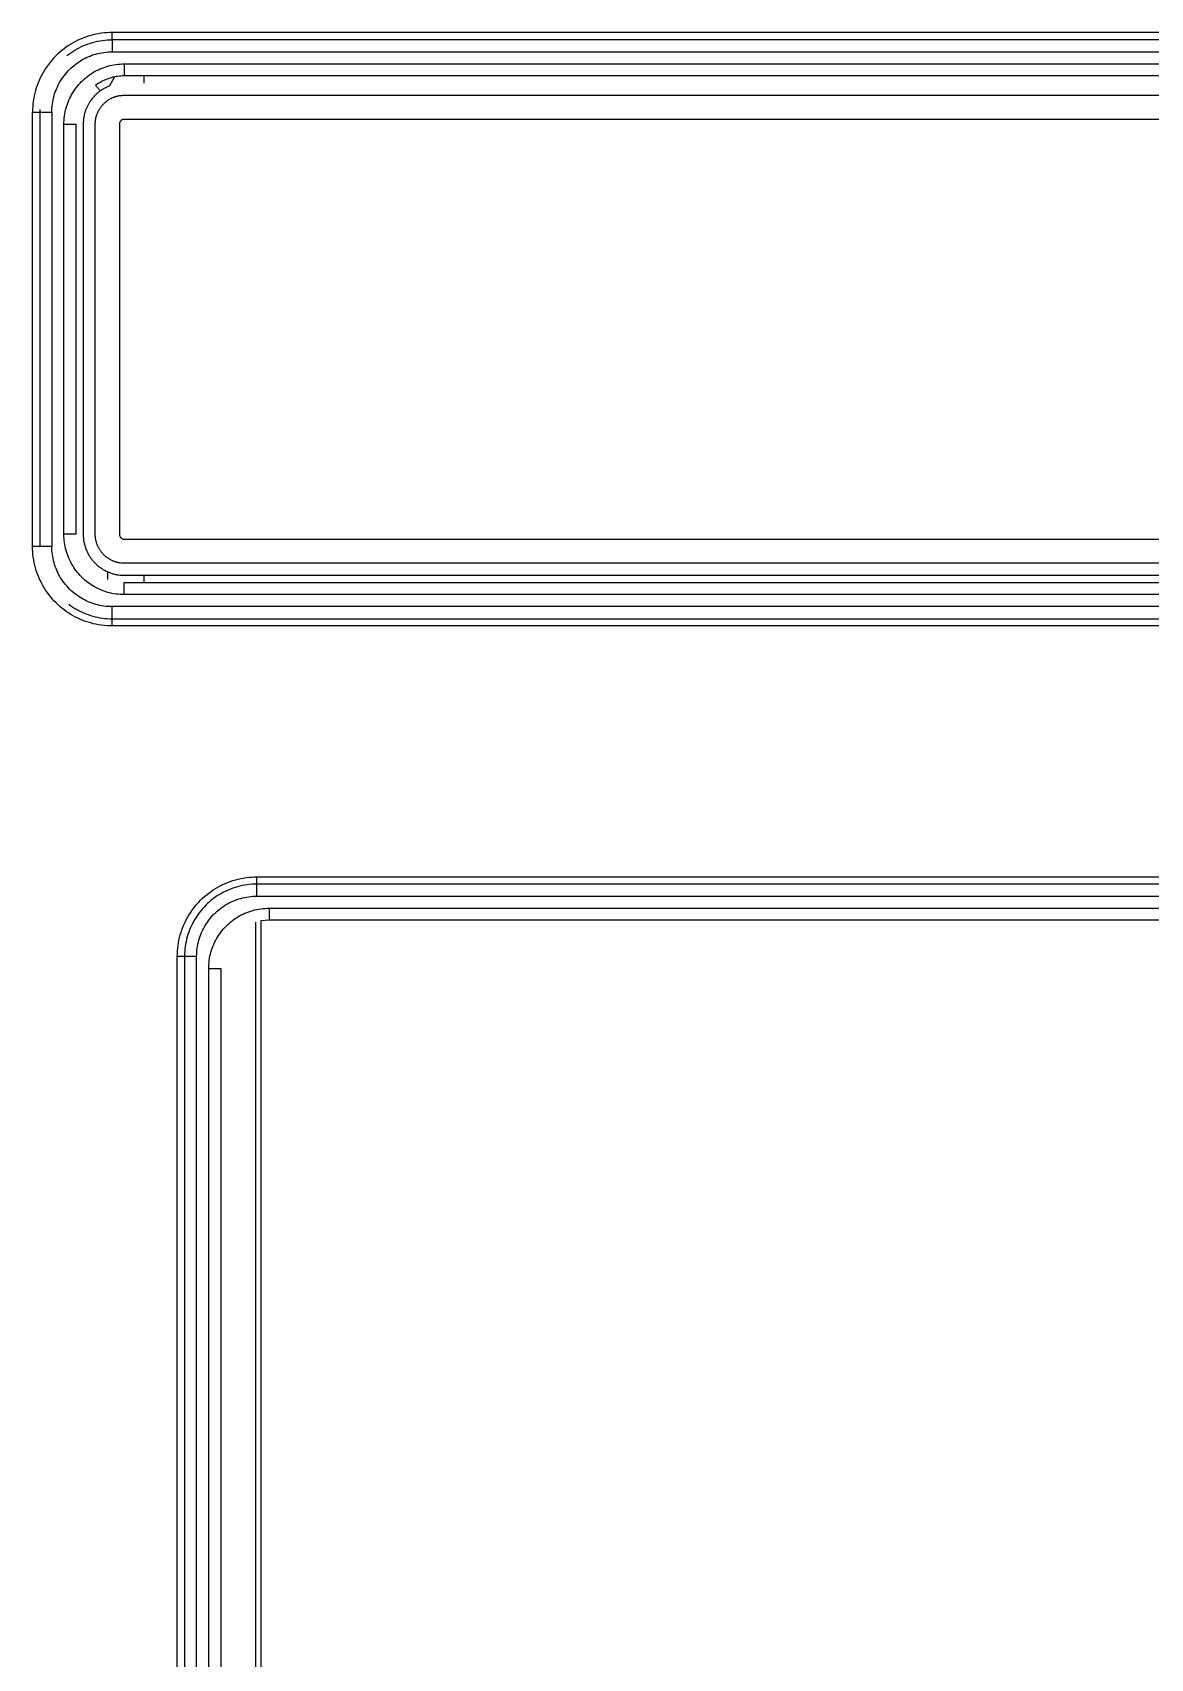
# Model space of a CAD drawing. Header units: millimetres. Extents: x 3033 to 5773, y 123 to 1487.
# Drawn here: x 3425.5 to 3471.9, y 623.9 to 691.3 of the extents above; entities that cross this region are included whole.
import ezdxf

# ---------------------------------------------------------------- set-up
doc = ezdxf.new("R2010")
doc.units = ezdxf.units.MM
doc.header["$MEASUREMENT"] = 0
doc.layers.add('LAYER 10', color=2, linetype='Continuous')

msp = doc.modelspace()

# ---------------------------------------------------------------- linework, layer by layer
at = {"layer": 'LAYER 10'}
for p, q in [((3427.224, 690.891), (3427.127, 690.834)), ((3427.323, 690.944), (3427.224, 690.891)), ((3427.424, 690.994), (3427.323, 690.944)), ((3427.527, 691.041), (3427.424, 690.994)), ((3427.631, 691.084), (3427.527, 691.041)), ((3427.736, 691.124), (3427.631, 691.084)), ((3427.843, 691.16), (3427.736, 691.124)), ((3427.951, 691.192), (3427.843, 691.16)), ((3427.849, 690.845), (3427.945, 690.877)), ((3427.945, 690.877), (3428.042, 690.906)), ((3428.06, 691.22), (3427.951, 691.192)), ((3428.042, 690.906), (3428.14, 690.931)), ((3428.17, 691.245), (3428.06, 691.22)), ((3428.14, 690.931), (3428.238, 690.953)), ((3428.281, 691.266), (3428.17, 691.245)), ((3428.238, 690.953), (3428.338, 690.972)), ((3428.392, 691.283), (3428.281, 691.266)), ((3428.338, 690.972), (3428.438, 690.987)), ((3428.504, 691.297), (3428.392, 691.283)), ((3428.438, 690.987), (3428.538, 690.999)), ((3428.616, 691.306), (3428.504, 691.297)), ((3428.538, 690.999), (3428.639, 691.007)), ((3428.729, 691.312), (3428.616, 691.306)), ((3428.639, 691.007), (3428.74, 691.012)), ((3428.841, 691.314), (3428.729, 691.312)), ((3428.74, 691.012), (3428.841, 691.014)), ((3562.841, 691.314), (3428.841, 691.314)), ((3428.841, 691.014), (3428.841, 691.314)), ((3562.841, 691.014), (3428.841, 691.014)), ((3428.841, 691.014), (3428.841, 690.514)), ((3426.43, 690.267), (3426.354, 690.183)), ((3426.508, 690.348), (3426.43, 690.267)), ((3426.589, 690.426), (3426.508, 690.348)), ((3426.672, 690.501), (3426.589, 690.426)), ((3426.759, 690.574), (3426.672, 690.501)), ((3426.847, 690.644), (3426.759, 690.574)), ((3426.938, 690.71), (3426.847, 690.644)), ((3427.031, 690.774), (3426.938, 690.71)), ((3426.968, 690.357), (3427.048, 690.419)), ((3427.127, 690.834), (3427.031, 690.774)), ((3427.048, 690.419), (3427.13, 690.478)), ((3427.13, 690.478), (3427.214, 690.534)), ((3427.214, 690.534), (3427.3, 690.588)), ((3427.3, 690.588), (3427.388, 690.638)), ((3427.388, 690.638), (3427.477, 690.686)), ((3427.477, 690.686), (3427.568, 690.73)), ((3427.542, 690.15), (3427.616, 690.193)), ((3427.568, 690.73), (3427.66, 690.772)), ((3427.616, 690.193), (3427.691, 690.234)), ((3427.66, 690.772), (3427.754, 690.81)), ((3427.691, 690.234), (3427.768, 690.272)), ((3427.754, 690.81), (3427.849, 690.845)), ((3427.768, 690.272), (3427.845, 690.307)), ((3427.845, 690.307), (3427.924, 690.34)), ((3427.924, 690.34), (3428.004, 690.37)), ((3428.004, 690.37), (3428.085, 690.397)), ((3428.085, 690.397), (3428.167, 690.421)), ((3428.167, 690.421), (3428.249, 690.443)), ((3428.249, 690.443), (3428.333, 690.462)), ((3428.333, 690.462), (3428.416, 690.478)), ((3428.416, 690.478), (3428.501, 690.491)), ((3428.501, 690.491), (3428.586, 690.501)), ((3428.586, 690.501), (3428.671, 690.508)), ((3428.671, 690.508), (3428.756, 690.513)), ((3428.756, 690.513), (3428.841, 690.514)), ((3428.841, 690.514), (3562.841, 690.514)), ((3425.911, 689.532), (3425.861, 689.431)), ((3425.965, 689.632), (3425.911, 689.532)), ((3426.022, 689.729), (3425.965, 689.632)), ((3426.082, 689.824), (3426.022, 689.729)), ((3426.145, 689.917), (3426.082, 689.824)), ((3426.212, 690.008), (3426.145, 689.917)), ((3426.281, 690.097), (3426.212, 690.008)), ((3426.354, 690.183), (3426.281, 690.097)), ((3426.799, 689.456), (3426.849, 689.525)), ((3426.849, 689.525), (3426.902, 689.592)), ((3426.902, 689.592), (3426.957, 689.657)), ((3426.957, 689.657), (3427.014, 689.721)), ((3427.014, 689.721), (3427.073, 689.782)), ((3427.073, 689.782), (3427.135, 689.841)), ((3427.135, 689.841), (3427.198, 689.898)), ((3427.198, 689.898), (3427.264, 689.953)), ((3427.264, 689.953), (3427.331, 690.006)), ((3427.331, 690.006), (3427.4, 690.057)), ((3427.4, 690.057), (3427.47, 690.105)), ((3427.47, 690.105), (3427.542, 690.15)), ((3427.831, 689.506), (3427.9, 689.557)), ((3427.9, 689.557), (3427.97, 689.605)), ((3427.97, 689.605), (3428.042, 689.65)), ((3428.042, 689.65), (3428.116, 689.693)), ((3428.116, 689.693), (3428.191, 689.734)), ((3428.191, 689.734), (3428.268, 689.772)), ((3428.268, 689.772), (3428.345, 689.807)), ((3428.345, 689.807), (3428.424, 689.84)), ((3428.424, 689.84), (3428.504, 689.87)), ((3428.504, 689.87), (3428.585, 689.897)), ((3428.585, 689.897), (3428.667, 689.921)), ((3428.667, 689.921), (3428.749, 689.943)), ((3428.749, 689.943), (3428.833, 689.962)), ((3428.833, 689.962), (3428.916, 689.978)), ((3428.916, 689.978), (3429.001, 689.991)), ((3429.001, 689.991), (3429.086, 690.001)), ((3429.086, 690.001), (3429.171, 690.008)), ((3429.171, 690.008), (3429.256, 690.013)), ((3429.256, 690.013), (3429.341, 690.014)), ((3429.341, 689.514), (3429.274, 689.513)), ((3429.341, 690.014), (3429.341, 689.514)), ((3429.341, 690.014), (3562.341, 690.014)), ((3562.341, 689.514), (3429.341, 689.514)), ((3430.147, 689.514), (3430.147, 689.215)), ((3425.664, 688.904), (3425.635, 688.795)), ((3425.696, 689.012), (3425.664, 688.904)), ((3425.732, 689.119), (3425.696, 689.012)), ((3425.771, 689.225), (3425.732, 689.119)), ((3425.814, 689.329), (3425.771, 689.225)), ((3425.861, 689.431), (3425.814, 689.329)), ((3426.458, 688.77), (3426.486, 688.851)), ((3426.486, 688.851), (3426.516, 688.931)), ((3426.516, 688.931), (3426.548, 689.01)), ((3426.548, 689.01), (3426.584, 689.088)), ((3426.584, 689.088), (3426.622, 689.164)), ((3426.622, 689.164), (3426.662, 689.239)), ((3426.662, 689.239), (3426.705, 689.313)), ((3426.705, 689.313), (3426.751, 689.385)), ((3426.751, 689.385), (3426.799, 689.456)), ((3427.205, 688.813), (3427.251, 688.885)), ((3427.251, 688.885), (3427.299, 688.956)), ((3427.299, 688.956), (3427.349, 689.025)), ((3427.349, 689.025), (3427.402, 689.092)), ((3427.402, 689.092), (3427.457, 689.157)), ((3427.457, 689.157), (3427.514, 689.221)), ((3427.514, 689.221), (3427.573, 689.282)), ((3427.573, 689.282), (3427.635, 689.341)), ((3427.635, 689.341), (3427.698, 689.398)), ((3427.698, 689.398), (3427.764, 689.453)), ((3427.764, 689.453), (3427.831, 689.506)), ((3428.2, 689.156), (3428.145, 689.117)), ((3428.145, 689.117), (3428.36, 688.902)), ((3428.256, 689.194), (3428.2, 689.156)), ((3428.279, 688.841), (3428.254, 688.821)), ((3428.313, 689.23), (3428.256, 689.194)), ((3428.304, 688.861), (3428.279, 688.841)), ((3428.328, 688.88), (3428.304, 688.861)), ((3428.372, 689.263), (3428.313, 689.23)), ((3428.353, 688.898), (3428.328, 688.88)), ((3428.379, 688.916), (3428.353, 688.898)), ((3428.431, 689.295), (3428.372, 689.263)), ((3428.405, 688.933), (3428.379, 688.916)), ((3428.431, 688.95), (3428.405, 688.933)), ((3428.492, 689.325), (3428.431, 689.295)), ((3428.457, 688.966), (3428.431, 688.95)), ((3428.484, 688.982), (3428.457, 688.966)), ((3428.511, 688.997), (3428.484, 688.982)), ((3428.553, 689.352), (3428.492, 689.325)), ((3428.538, 689.012), (3428.511, 688.997)), ((3428.565, 689.027), (3428.538, 689.012)), ((3428.616, 689.378), (3428.553, 689.352)), ((3428.593, 689.041), (3428.565, 689.027)), ((3428.621, 689.054), (3428.593, 689.041)), ((3428.679, 689.401), (3428.616, 689.378)), ((3428.649, 689.067), (3428.621, 689.054)), ((3428.678, 689.079), (3428.649, 689.067)), ((3428.706, 689.091), (3428.678, 689.079)), ((3428.743, 689.423), (3428.679, 689.401)), ((3428.735, 689.102), (3428.706, 689.091)), ((3428.936, 689.473), (3428.735, 689.102)), ((3428.808, 689.442), (3428.743, 689.423)), ((3428.873, 689.459), (3428.808, 689.442)), ((3428.939, 689.473), (3428.873, 689.459)), ((3429.005, 689.486), (3428.939, 689.473)), ((3429.072, 689.496), (3429.005, 689.486)), ((3429.139, 689.504), (3429.072, 689.496)), ((3429.206, 689.51), (3429.139, 689.504)), ((3429.274, 689.513), (3429.206, 689.51)), ((3425.549, 688.239), (3425.543, 688.127)), ((3425.559, 688.352), (3425.549, 688.239)), ((3425.572, 688.463), (3425.559, 688.352)), ((3425.589, 688.575), (3425.572, 688.463)), ((3425.61, 688.686), (3425.589, 688.575)), ((3425.635, 688.795), (3425.61, 688.686)), ((3426.343, 688.099), (3426.347, 688.185)), ((3426.347, 688.185), (3426.354, 688.27)), ((3426.354, 688.27), (3426.365, 688.355)), ((3426.365, 688.355), (3426.378, 688.439)), ((3426.378, 688.439), (3426.394, 688.523)), ((3426.394, 688.523), (3426.412, 688.606)), ((3426.412, 688.606), (3426.434, 688.689)), ((3426.434, 688.689), (3426.458, 688.77)), ((3426.912, 688.106), (3426.934, 688.189)), ((3426.934, 688.189), (3426.958, 688.27)), ((3426.958, 688.27), (3426.986, 688.351)), ((3426.986, 688.351), (3427.016, 688.431)), ((3427.016, 688.431), (3427.048, 688.51)), ((3427.048, 688.51), (3427.084, 688.588)), ((3427.084, 688.588), (3427.122, 688.664)), ((3427.122, 688.664), (3427.162, 688.739)), ((3427.162, 688.739), (3427.205, 688.813)), ((3427.776, 688.177), (3427.765, 688.15)), ((3427.788, 688.204), (3427.776, 688.177)), ((3427.8, 688.232), (3427.788, 688.204)), ((3427.813, 688.258), (3427.8, 688.232)), ((3427.826, 688.285), (3427.813, 688.258)), ((3427.84, 688.311), (3427.826, 688.285)), ((3427.854, 688.338), (3427.84, 688.311)), ((3427.869, 688.364), (3427.854, 688.338)), ((3427.885, 688.391), (3427.869, 688.364)), ((3427.901, 688.417), (3427.885, 688.391)), ((3427.917, 688.442), (3427.901, 688.417)), ((3427.934, 688.467), (3427.917, 688.442)), ((3427.951, 688.492), (3427.934, 688.467)), ((3427.969, 688.517), (3427.951, 688.492)), ((3428.003, 688.562), (3427.969, 688.517)), ((3428.039, 688.607), (3428.003, 688.562)), ((3428.076, 688.65), (3428.039, 688.607)), ((3428.115, 688.691), (3428.076, 688.65)), ((3428.137, 688.714), (3428.115, 688.691)), ((3428.16, 688.736), (3428.137, 688.714)), ((3428.183, 688.758), (3428.16, 688.736)), ((3428.206, 688.78), (3428.183, 688.758)), ((3428.23, 688.801), (3428.206, 688.78)), ((3428.254, 688.821), (3428.23, 688.801)), ((3428.328, 688.158), (3428.342, 688.179)), ((3428.342, 688.179), (3428.357, 688.201)), ((3428.357, 688.201), (3428.372, 688.222)), ((3428.372, 688.222), (3428.387, 688.242)), ((3428.387, 688.242), (3428.403, 688.263)), ((3428.403, 688.263), (3428.42, 688.283)), ((3428.42, 688.283), (3428.436, 688.302)), ((3428.436, 688.302), (3428.453, 688.321)), ((3428.453, 688.321), (3428.471, 688.34)), ((3428.471, 688.34), (3428.489, 688.359)), ((3428.489, 688.359), (3428.507, 688.377)), ((3428.507, 688.377), (3428.526, 688.395)), ((3428.526, 688.395), (3428.545, 688.412)), ((3428.545, 688.412), (3428.565, 688.429)), ((3428.565, 688.429), (3428.584, 688.445)), ((3428.584, 688.445), (3428.605, 688.461)), ((3428.605, 688.461), (3428.625, 688.477)), ((3428.625, 688.477), (3428.646, 688.492)), ((3428.646, 688.492), (3428.667, 688.507)), ((3428.667, 688.507), (3428.689, 688.521)), ((3428.689, 688.521), (3428.71, 688.535)), ((3428.71, 688.535), (3428.732, 688.548)), ((3428.732, 688.548), (3428.755, 688.561)), ((3428.755, 688.561), (3428.777, 688.573)), ((3428.777, 688.573), (3428.801, 688.586)), ((3428.801, 688.586), (3428.824, 688.597)), ((3428.824, 688.597), (3428.848, 688.608)), ((3428.848, 688.608), (3428.872, 688.619)), ((3428.872, 688.619), (3428.897, 688.629)), ((3428.897, 688.629), (3428.921, 688.638)), ((3428.921, 688.638), (3428.946, 688.647)), ((3428.946, 688.647), (3428.971, 688.656)), ((3428.971, 688.656), (3428.996, 688.664)), ((3428.996, 688.664), (3429.021, 688.671)), ((3429.021, 688.671), (3429.047, 688.678)), ((3429.047, 688.678), (3429.072, 688.684)), ((3429.072, 688.684), (3429.098, 688.689)), ((3429.098, 688.689), (3429.124, 688.694)), ((3429.124, 688.694), (3429.15, 688.699)), ((3429.15, 688.699), (3429.176, 688.703)), ((3429.176, 688.703), (3429.213, 688.707)), ((3429.213, 688.707), (3429.25, 688.71)), ((3429.25, 688.71), (3429.287, 688.713)), ((3429.287, 688.713), (3429.324, 688.714)), ((3429.324, 688.714), (3562.341, 688.714)), ((3425.543, 688.127), (3425.541, 688.014)), ((3425.541, 670.014), (3425.541, 688.014)), ((3425.541, 688.014), (3425.841, 688.014)), ((3425.843, 688.127), (3425.841, 688.014)), ((3425.841, 688.014), (3426.341, 688.014)), ((3425.841, 688.014), (3425.841, 670.014)), ((3426.341, 688.014), (3426.343, 688.099)), ((3426.341, 688.014), (3426.341, 670.014)), ((3426.841, 687.514), (3426.843, 687.599)), ((3426.841, 670.514), (3426.841, 687.514)), ((3426.841, 687.514), (3427.341, 687.514)), ((3426.843, 687.599), (3426.847, 687.685)), ((3426.847, 687.685), (3426.854, 687.77)), ((3426.854, 687.77), (3426.865, 687.855)), ((3426.865, 687.855), (3426.878, 687.939)), ((3426.878, 687.939), (3426.894, 688.023)), ((3426.894, 688.023), (3426.912, 688.106)), ((3427.341, 687.514), (3427.341, 670.514)), ((3427.642, 687.573), (3427.641, 670.744)), ((3427.644, 687.615), (3427.642, 687.573)), ((3427.648, 687.663), (3427.644, 687.615)), ((3427.653, 687.712), (3427.648, 687.663)), ((3427.659, 687.761), (3427.653, 687.712)), ((3427.667, 687.809), (3427.659, 687.761)), ((3427.676, 687.857), (3427.667, 687.809)), ((3427.687, 687.906), (3427.676, 687.857)), ((3427.699, 687.953), (3427.687, 687.906)), ((3427.712, 688.001), (3427.699, 687.953)), ((3427.727, 688.048), (3427.712, 688.001)), ((3427.743, 688.094), (3427.727, 688.048)), ((3427.754, 688.122), (3427.743, 688.094)), ((3427.765, 688.15), (3427.754, 688.122)), ((3428.141, 687.527), (3428.142, 687.548)), ((3428.142, 670.477), (3428.141, 687.527)), ((3428.142, 687.548), (3428.143, 687.58)), ((3428.143, 687.58), (3428.146, 687.619)), ((3428.146, 687.619), (3428.15, 687.657)), ((3428.15, 687.657), (3428.155, 687.698)), ((3428.155, 687.698), (3428.163, 687.739)), ((3428.163, 687.739), (3428.171, 687.78)), ((3428.171, 687.78), (3428.181, 687.821)), ((3428.181, 687.821), (3428.193, 687.861)), ((3428.193, 687.861), (3428.205, 687.901)), ((3428.205, 687.901), (3428.212, 687.921)), ((3428.212, 687.921), (3428.219, 687.94)), ((3428.219, 687.94), (3428.227, 687.96)), ((3428.227, 687.96), (3428.235, 687.979)), ((3428.235, 687.979), (3428.245, 688.002)), ((3428.245, 688.002), (3428.255, 688.025)), ((3428.255, 688.025), (3428.266, 688.048)), ((3428.266, 688.048), (3428.278, 688.07)), ((3428.278, 688.07), (3428.29, 688.093)), ((3428.29, 688.093), (3428.302, 688.114)), ((3428.302, 688.114), (3428.315, 688.136)), ((3428.315, 688.136), (3428.328, 688.158)), ((3429.142, 687.526), (3429.141, 687.523)), ((3429.141, 687.523), (3429.141, 670.51)), ((3429.143, 687.54), (3429.142, 687.536)), ((3429.142, 687.536), (3429.142, 687.533)), ((3429.142, 687.533), (3429.142, 687.53)), ((3429.142, 687.53), (3429.142, 687.526)), ((3429.144, 687.547), (3429.143, 687.543)), ((3429.143, 687.543), (3429.143, 687.54)), ((3429.145, 687.553), (3429.144, 687.55)), ((3429.144, 687.55), (3429.144, 687.547)), ((3429.146, 687.557), (3429.145, 687.553)), ((3429.147, 687.563), (3429.146, 687.56)), ((3429.146, 687.56), (3429.146, 687.557)), ((3429.149, 687.57), (3429.147, 687.563)), ((3429.151, 687.577), (3429.149, 687.57)), ((3429.154, 687.584), (3429.151, 687.577)), ((3429.155, 687.587), (3429.154, 687.584)), ((3429.157, 687.591), (3429.155, 687.587)), ((3429.158, 687.594), (3429.157, 687.591)), ((3429.16, 687.598), (3429.158, 687.594)), ((3429.161, 687.601), (3429.16, 687.598)), ((3429.163, 687.604), (3429.161, 687.601)), ((3429.165, 687.608), (3429.163, 687.604)), ((3429.166, 687.611), (3429.165, 687.608)), ((3429.168, 687.614), (3429.166, 687.611)), ((3429.17, 687.617), (3429.168, 687.614)), ((3429.172, 687.62), (3429.17, 687.617)), ((3429.174, 687.624), (3429.172, 687.62)), ((3429.176, 687.627), (3429.174, 687.624)), ((3429.178, 687.63), (3429.176, 687.627)), ((3429.18, 687.633), (3429.178, 687.63)), ((3429.182, 687.635), (3429.18, 687.633)), ((3429.184, 687.638), (3429.182, 687.635)), ((3429.187, 687.641), (3429.184, 687.638)), ((3429.191, 687.646), (3429.187, 687.641)), ((3429.196, 687.651), (3429.191, 687.646)), ((3429.201, 687.656), (3429.196, 687.651)), ((3429.206, 687.661), (3429.201, 687.656)), ((3429.211, 687.666), (3429.206, 687.661)), ((3429.216, 687.67), (3429.211, 687.666)), ((3429.222, 687.675), (3429.216, 687.67)), ((3429.225, 687.677), (3429.222, 687.675)), ((3429.227, 687.679), (3429.225, 687.677)), ((3429.23, 687.681), (3429.227, 687.679)), ((3429.233, 687.682), (3429.23, 687.681)), ((3429.236, 687.684), (3429.233, 687.682)), ((3429.239, 687.686), (3429.236, 687.684)), ((3429.242, 687.688), (3429.239, 687.686)), ((3429.245, 687.69), (3429.242, 687.688)), ((3429.248, 687.691), (3429.245, 687.69)), ((3429.251, 687.693), (3429.248, 687.691)), ((3429.254, 687.694), (3429.251, 687.693)), ((3429.257, 687.696), (3429.254, 687.694)), ((3429.261, 687.697), (3429.257, 687.696)), ((3429.264, 687.699), (3429.261, 687.697)), ((3429.268, 687.7), (3429.264, 687.699)), ((3429.273, 687.702), (3429.268, 687.7)), ((3429.277, 687.704), (3429.273, 687.702)), ((3429.282, 687.705), (3429.277, 687.704)), ((3429.286, 687.706), (3429.282, 687.705)), ((3429.291, 687.707), (3429.286, 687.706)), ((3429.295, 687.709), (3429.291, 687.707)), ((3429.3, 687.71), (3429.295, 687.709)), ((3429.305, 687.711), (3429.3, 687.71)), ((3429.309, 687.711), (3429.305, 687.711)), ((3429.314, 687.712), (3429.309, 687.711)), ((3429.319, 687.713), (3429.314, 687.712)), ((3429.323, 687.713), (3429.319, 687.713)), ((3429.328, 687.714), (3429.323, 687.713)), ((3429.333, 687.714), (3429.328, 687.714)), ((3429.338, 687.714), (3429.333, 687.714)), ((3429.344, 687.715), (3429.338, 687.714)), ((3562.341, 687.714), (3429.344, 687.715)), ((3427.641, 670.744), (3427.642, 670.485)), ((3425.841, 670.014), (3425.541, 670.014)), ((3425.543, 669.901), (3425.541, 670.014)), ((3426.341, 670.014), (3425.841, 670.014)), ((3426.343, 669.929), (3426.341, 670.014)), ((3426.843, 670.429), (3426.841, 670.514)), ((3427.341, 670.514), (3426.841, 670.514)), ((3426.847, 670.344), (3426.843, 670.429)), ((3426.854, 670.258), (3426.847, 670.344)), ((3426.865, 670.174), (3426.854, 670.258)), ((3426.878, 670.089), (3426.865, 670.174)), ((3426.894, 670.005), (3426.878, 670.089)), ((3426.912, 669.922), (3426.894, 670.005)), ((3427.642, 670.485), (3427.643, 670.448)), ((3427.643, 670.448), (3427.644, 670.41)), ((3427.644, 670.41), (3427.647, 670.373)), ((3427.647, 670.373), (3427.651, 670.336)), ((3427.651, 670.336), (3427.655, 670.299)), ((3427.655, 670.299), (3427.66, 670.262)), ((3427.66, 670.262), (3427.666, 670.225)), ((3427.666, 670.225), (3427.673, 670.188)), ((3427.673, 670.188), (3427.68, 670.152)), ((3427.68, 670.152), (3427.689, 670.116)), ((3427.689, 670.116), (3427.698, 670.079)), ((3427.698, 670.079), (3427.708, 670.043)), ((3427.708, 670.043), (3427.719, 670.008)), ((3427.719, 670.008), (3427.73, 669.972)), ((3427.73, 669.972), (3427.742, 669.937)), ((3428.143, 670.444), (3428.142, 670.477)), ((3428.146, 670.412), (3428.143, 670.444)), ((3428.149, 670.379), (3428.146, 670.412)), ((3428.153, 670.346), (3428.149, 670.379)), ((3428.157, 670.32), (3428.153, 670.346)), ((3428.162, 670.294), (3428.157, 670.32)), ((3428.167, 670.267), (3428.162, 670.294)), ((3428.173, 670.241), (3428.167, 670.267)), ((3428.179, 670.215), (3428.173, 670.241)), ((3428.186, 670.189), (3428.179, 670.215)), ((3428.194, 670.164), (3428.186, 670.189)), ((3428.202, 670.138), (3428.194, 670.164)), ((3428.21, 670.113), (3428.202, 670.138)), ((3428.22, 670.088), (3428.21, 670.113)), ((3428.23, 670.063), (3428.22, 670.088)), ((3428.24, 670.038), (3428.23, 670.063)), ((3428.251, 670.014), (3428.24, 670.038)), ((3428.262, 669.989), (3428.251, 670.014)), ((3428.274, 669.966), (3428.262, 669.989)), ((3429.141, 670.51), (3429.142, 670.504)), ((3429.142, 670.504), (3429.142, 670.497)), ((3429.142, 670.497), (3429.143, 670.49)), ((3429.143, 670.49), (3429.144, 670.483)), ((3429.144, 670.483), (3429.145, 670.476)), ((3429.145, 670.476), (3429.146, 670.469)), ((3429.146, 670.469), (3429.148, 670.463)), ((3429.148, 670.463), (3429.15, 670.456)), ((3429.15, 670.456), (3429.152, 670.45)), ((3429.152, 670.45), (3429.154, 670.443)), ((3429.154, 670.443), (3429.157, 670.437)), ((3429.157, 670.437), (3429.16, 670.43)), ((3429.16, 670.43), (3429.163, 670.424)), ((3429.163, 670.424), (3429.166, 670.418)), ((3429.166, 670.418), (3429.169, 670.412)), ((3429.169, 670.412), (3429.173, 670.406)), ((3429.173, 670.406), (3429.177, 670.4)), ((3429.177, 670.4), (3429.181, 670.395)), ((3429.181, 670.395), (3429.185, 670.389)), ((3429.185, 670.389), (3429.189, 670.384)), ((3429.189, 670.384), (3429.194, 670.379)), ((3429.194, 670.379), (3429.199, 670.374)), ((3429.199, 670.374), (3429.204, 670.369)), ((3429.204, 670.369), (3429.209, 670.364)), ((3429.209, 670.364), (3429.214, 670.36)), ((3429.214, 670.36), (3429.219, 670.355)), ((3429.219, 670.355), (3429.225, 670.351)), ((3429.225, 670.351), (3429.231, 670.347)), ((3429.231, 670.347), (3429.237, 670.344)), ((3429.237, 670.344), (3429.242, 670.34)), ((3429.242, 670.34), (3429.249, 670.337)), ((3429.249, 670.337), (3429.255, 670.334)), ((3429.255, 670.334), (3429.261, 670.331)), ((3429.261, 670.331), (3429.267, 670.328)), ((3429.267, 670.328), (3429.274, 670.326)), ((3429.274, 670.326), (3429.28, 670.324)), ((3429.28, 670.324), (3429.287, 670.322)), ((3429.287, 670.322), (3429.294, 670.32)), ((3429.294, 670.32), (3429.3, 670.318)), ((3429.3, 670.318), (3429.307, 670.317)), ((3429.307, 670.317), (3429.314, 670.316)), ((3429.314, 670.316), (3429.321, 670.315)), ((3429.321, 670.315), (3429.328, 670.315)), ((3429.328, 670.315), (3562.337, 670.314)), ((3425.549, 669.789), (3425.543, 669.901)), ((3425.559, 669.677), (3425.549, 669.789)), ((3425.572, 669.565), (3425.559, 669.677)), ((3425.589, 669.453), (3425.572, 669.565)), ((3425.61, 669.343), (3425.589, 669.453)), ((3425.635, 669.233), (3425.61, 669.343)), ((3426.347, 669.844), (3426.343, 669.929)), ((3426.354, 669.758), (3426.347, 669.844)), ((3426.365, 669.674), (3426.354, 669.758)), ((3426.378, 669.589), (3426.365, 669.674)), ((3426.394, 669.506), (3426.378, 669.589)), ((3426.412, 669.422), (3426.394, 669.506)), ((3426.434, 669.34), (3426.412, 669.422)), ((3426.458, 669.258), (3426.434, 669.34)), ((3426.934, 669.84), (3426.912, 669.922)), ((3426.958, 669.758), (3426.934, 669.84)), ((3426.986, 669.677), (3426.958, 669.758)), ((3427.016, 669.597), (3426.986, 669.677)), ((3427.048, 669.518), (3427.016, 669.597)), ((3427.084, 669.44), (3427.048, 669.518)), ((3427.122, 669.364), (3427.084, 669.44)), ((3427.162, 669.289), (3427.122, 669.364)), ((3427.742, 669.937), (3427.755, 669.902)), ((3427.755, 669.902), (3427.77, 669.866)), ((3427.77, 669.866), (3427.785, 669.831)), ((3427.785, 669.831), (3427.8, 669.796)), ((3427.8, 669.796), (3427.817, 669.762)), ((3427.817, 669.762), (3427.834, 669.727)), ((3427.834, 669.727), (3427.853, 669.694)), ((3427.853, 669.694), (3427.871, 669.66)), ((3427.871, 669.66), (3427.891, 669.627)), ((3427.891, 669.627), (3427.91, 669.597)), ((3427.91, 669.597), (3427.929, 669.568)), ((3427.929, 669.568), (3427.949, 669.538)), ((3427.949, 669.538), (3427.97, 669.51)), ((3427.97, 669.51), (3427.991, 669.481)), ((3427.991, 669.481), (3428.013, 669.453)), ((3428.013, 669.453), (3428.035, 669.426)), ((3428.035, 669.426), (3428.058, 669.399)), ((3428.058, 669.399), (3428.084, 669.37)), ((3428.084, 669.37), (3428.11, 669.342)), ((3428.11, 669.342), (3428.137, 669.314)), ((3428.137, 669.314), (3428.164, 669.287)), ((3428.287, 669.942), (3428.274, 669.966)), ((3428.299, 669.919), (3428.287, 669.942)), ((3428.313, 669.897), (3428.299, 669.919)), ((3428.326, 669.874), (3428.313, 669.897)), ((3428.34, 669.853), (3428.326, 669.874)), ((3428.355, 669.831), (3428.34, 669.853)), ((3428.37, 669.81), (3428.355, 669.831)), ((3428.385, 669.789), (3428.37, 669.81)), ((3428.401, 669.768), (3428.385, 669.789)), ((3428.418, 669.748), (3428.401, 669.768)), ((3428.434, 669.728), (3428.418, 669.748)), ((3428.452, 669.709), (3428.434, 669.728)), ((3428.469, 669.69), (3428.452, 669.709)), ((3428.487, 669.671), (3428.469, 669.69)), ((3428.506, 669.652), (3428.487, 669.671)), ((3428.525, 669.635), (3428.506, 669.652)), ((3428.544, 669.617), (3428.525, 669.635)), ((3428.564, 669.6), (3428.544, 669.617)), ((3428.584, 669.583), (3428.564, 669.6)), ((3428.605, 669.566), (3428.584, 669.583)), ((3428.626, 669.551), (3428.605, 669.566)), ((3428.647, 669.535), (3428.626, 669.551)), ((3428.669, 669.52), (3428.647, 669.535)), ((3428.691, 669.506), (3428.669, 669.52)), ((3428.714, 669.491), (3428.691, 669.506)), ((3428.736, 669.478), (3428.714, 669.491)), ((3428.759, 669.465), (3428.736, 669.478)), ((3428.783, 669.452), (3428.759, 669.465)), ((3428.806, 669.44), (3428.783, 669.452)), ((3428.83, 669.429), (3428.806, 669.44)), ((3428.854, 669.418), (3428.83, 669.429)), ((3428.878, 669.407), (3428.854, 669.418)), ((3428.903, 669.397), (3428.878, 669.407)), ((3428.928, 669.388), (3428.903, 669.397)), ((3428.953, 669.379), (3428.928, 669.388)), ((3428.978, 669.37), (3428.953, 669.379)), ((3429.003, 669.362), (3428.978, 669.37)), ((3429.029, 669.355), (3429.003, 669.362)), ((3429.055, 669.349), (3429.029, 669.355)), ((3429.08, 669.343), (3429.055, 669.349)), ((3429.106, 669.337), (3429.08, 669.343)), ((3429.135, 669.332), (3429.106, 669.337)), ((3429.163, 669.328), (3429.135, 669.332)), ((3429.22, 669.32), (3429.163, 669.328)), ((3429.245, 669.318), (3429.22, 669.32)), ((3429.257, 669.317), (3429.245, 669.318)), ((3429.269, 669.316), (3429.257, 669.317)), ((3429.281, 669.315), (3429.269, 669.316)), ((3429.292, 669.315), (3429.281, 669.315)), ((3562.349, 669.314), (3429.292, 669.315)), ((3425.664, 669.124), (3425.635, 669.233)), ((3425.696, 669.016), (3425.664, 669.124)), ((3425.732, 668.909), (3425.696, 669.016)), ((3425.771, 668.804), (3425.732, 668.909)), ((3425.814, 668.699), (3425.771, 668.804)), ((3425.861, 668.597), (3425.814, 668.699)), ((3426.486, 669.177), (3426.458, 669.258)), ((3426.516, 669.097), (3426.486, 669.177)), ((3426.548, 669.018), (3426.516, 669.097)), ((3426.584, 668.94), (3426.548, 669.018)), ((3426.622, 668.864), (3426.584, 668.94)), ((3426.662, 668.789), (3426.622, 668.864)), ((3426.705, 668.715), (3426.662, 668.789)), ((3426.751, 668.643), (3426.705, 668.715)), ((3426.799, 668.572), (3426.751, 668.643)), ((3427.205, 669.215), (3427.162, 669.289)), ((3427.251, 669.143), (3427.205, 669.215)), ((3427.299, 669.072), (3427.251, 669.143)), ((3427.349, 669.004), (3427.299, 669.072)), ((3427.402, 668.936), (3427.349, 669.004)), ((3427.457, 668.871), (3427.402, 668.936)), ((3427.514, 668.808), (3427.457, 668.871)), ((3427.573, 668.746), (3427.514, 668.808)), ((3427.635, 668.687), (3427.573, 668.746)), ((3427.698, 668.63), (3427.635, 668.687)), ((3427.764, 668.575), (3427.698, 668.63)), ((3428.164, 669.287), (3428.192, 669.261)), ((3428.192, 669.261), (3428.221, 669.235)), ((3428.221, 669.235), (3428.25, 669.21)), ((3428.25, 669.21), (3428.28, 669.186)), ((3428.28, 669.186), (3428.309, 669.164)), ((3428.309, 669.164), (3428.338, 669.142)), ((3428.338, 669.142), (3428.367, 669.121)), ((3428.367, 669.121), (3428.397, 669.1)), ((3428.397, 669.1), (3428.428, 669.08)), ((3428.428, 669.08), (3428.458, 669.061)), ((3428.458, 669.061), (3428.49, 669.043)), ((3428.49, 669.043), (3428.521, 669.025)), ((3428.521, 669.025), (3428.556, 669.007)), ((3428.556, 669.007), (3428.59, 668.989)), ((3428.59, 668.989), (3428.625, 668.972)), ((3428.625, 668.972), (3428.661, 668.956)), ((3428.643, 668.964), (3428.643, 668.64)), ((3428.661, 668.956), (3428.697, 668.941)), ((3428.697, 668.941), (3428.733, 668.927)), ((3428.733, 668.927), (3428.769, 668.913)), ((3428.769, 668.913), (3428.806, 668.901)), ((3428.806, 668.901), (3428.84, 668.89)), ((3428.84, 668.89), (3428.874, 668.88)), ((3428.874, 668.88), (3428.908, 668.87)), ((3428.908, 668.87), (3428.942, 668.862)), ((3428.942, 668.862), (3428.977, 668.854)), ((3428.977, 668.854), (3429.011, 668.846)), ((3429.011, 668.846), (3429.046, 668.84)), ((3429.046, 668.84), (3429.081, 668.834)), ((3429.081, 668.834), (3429.124, 668.828)), ((3429.124, 668.828), (3429.167, 668.823)), ((3429.167, 668.823), (3429.218, 668.818)), ((3429.218, 668.818), (3429.257, 668.816)), ((3429.257, 668.816), (3429.297, 668.815)), ((3429.297, 668.815), (3561.048, 668.815)), ((3430.147, 668.815), (3430.147, 668.514)), ((3425.911, 668.496), (3425.861, 668.597)), ((3425.965, 668.397), (3425.911, 668.496)), ((3426.022, 668.3), (3425.965, 668.397)), ((3426.082, 668.204), (3426.022, 668.3)), ((3426.145, 668.111), (3426.082, 668.204)), ((3426.212, 668.02), (3426.145, 668.111)), ((3426.281, 667.932), (3426.212, 668.02)), ((3426.849, 668.504), (3426.799, 668.572)), ((3426.902, 668.436), (3426.849, 668.504)), ((3426.957, 668.371), (3426.902, 668.436)), ((3427.014, 668.308), (3426.957, 668.371)), ((3427.073, 668.246), (3427.014, 668.308)), ((3427.135, 668.187), (3427.073, 668.246)), ((3427.198, 668.13), (3427.135, 668.187)), ((3427.264, 668.075), (3427.198, 668.13)), ((3427.331, 668.022), (3427.264, 668.075)), ((3427.4, 667.972), (3427.331, 668.022)), ((3427.47, 667.924), (3427.4, 667.972)), ((3427.831, 668.522), (3427.764, 668.575)), ((3427.9, 668.472), (3427.831, 668.522)), ((3427.97, 668.424), (3427.9, 668.472)), ((3428.042, 668.378), (3427.97, 668.424)), ((3428.116, 668.335), (3428.042, 668.378)), ((3428.191, 668.294), (3428.116, 668.335)), ((3428.268, 668.256), (3428.191, 668.294)), ((3428.345, 668.221), (3428.268, 668.256)), ((3428.424, 668.188), (3428.345, 668.221)), ((3428.504, 668.158), (3428.424, 668.188)), ((3428.585, 668.131), (3428.504, 668.158)), ((3428.667, 668.107), (3428.585, 668.131)), ((3428.749, 668.085), (3428.667, 668.107)), ((3428.833, 668.066), (3428.749, 668.085)), ((3428.916, 668.05), (3428.833, 668.066)), ((3429.001, 668.037), (3428.916, 668.05)), ((3429.086, 668.027), (3429.001, 668.037)), ((3429.171, 668.02), (3429.086, 668.027)), ((3429.256, 668.016), (3429.171, 668.02)), ((3429.341, 668.014), (3429.256, 668.016)), ((3429.341, 668.014), (3429.341, 668.514)), ((3429.341, 668.514), (3562.341, 668.514)), ((3562.341, 668.014), (3429.341, 668.014)), ((3426.354, 667.845), (3426.281, 667.932)), ((3426.43, 667.762), (3426.354, 667.845)), ((3426.508, 667.681), (3426.43, 667.762)), ((3426.589, 667.602), (3426.508, 667.681)), ((3426.672, 667.527), (3426.589, 667.602)), ((3426.759, 667.454), (3426.672, 667.527)), ((3426.847, 667.385), (3426.759, 667.454)), ((3426.938, 667.318), (3426.847, 667.385)), ((3427.031, 667.255), (3426.938, 667.318)), ((3427.045, 667.611), (3427.127, 667.552)), ((3427.127, 667.552), (3427.211, 667.496)), ((3427.211, 667.496), (3427.297, 667.442)), ((3427.297, 667.442), (3427.385, 667.391)), ((3427.385, 667.391), (3427.475, 667.344)), ((3427.542, 667.878), (3427.47, 667.924)), ((3427.475, 667.344), (3427.566, 667.299)), ((3427.616, 667.835), (3427.542, 667.878)), ((3427.566, 667.299), (3427.658, 667.257)), ((3427.691, 667.794), (3427.616, 667.835)), ((3427.768, 667.756), (3427.691, 667.794)), ((3427.845, 667.721), (3427.768, 667.756)), ((3427.924, 667.688), (3427.845, 667.721)), ((3428.004, 667.658), (3427.924, 667.688)), ((3428.085, 667.631), (3428.004, 667.658)), ((3428.167, 667.607), (3428.085, 667.631)), ((3428.249, 667.585), (3428.167, 667.607)), ((3428.333, 667.566), (3428.249, 667.585)), ((3428.416, 667.55), (3428.333, 667.566)), ((3428.501, 667.537), (3428.416, 667.55)), ((3428.586, 667.527), (3428.501, 667.537)), ((3428.671, 667.52), (3428.586, 667.527)), ((3428.756, 667.516), (3428.671, 667.52)), ((3428.841, 667.514), (3428.756, 667.516)), ((3428.841, 667.014), (3428.841, 667.514)), ((3562.841, 667.514), (3428.841, 667.514)), ((3427.127, 667.195), (3427.031, 667.255)), ((3427.224, 667.138), (3427.127, 667.195)), ((3427.323, 667.084), (3427.224, 667.138)), ((3427.424, 667.034), (3427.323, 667.084)), ((3427.527, 666.987), (3427.424, 667.034)), ((3427.631, 666.944), (3427.527, 666.987)), ((3427.736, 666.905), (3427.631, 666.944)), ((3427.658, 667.257), (3427.752, 667.219)), ((3427.843, 666.869), (3427.736, 666.905)), ((3427.752, 667.219), (3427.847, 667.184)), ((3427.951, 666.837), (3427.843, 666.869)), ((3427.847, 667.184), (3427.943, 667.152)), ((3427.943, 667.152), (3428.04, 667.123)), ((3428.06, 666.808), (3427.951, 666.837)), ((3428.04, 667.123), (3428.138, 667.098)), ((3428.17, 666.783), (3428.06, 666.808)), ((3428.138, 667.098), (3428.237, 667.076)), ((3428.281, 666.762), (3428.17, 666.783)), ((3428.237, 667.076), (3428.337, 667.057)), ((3428.392, 666.745), (3428.281, 666.762)), ((3428.337, 667.057), (3428.437, 667.041)), ((3428.504, 666.731), (3428.392, 666.745)), ((3428.437, 667.041), (3428.538, 667.03)), ((3428.616, 666.722), (3428.504, 666.731)), ((3428.538, 667.03), (3428.639, 667.021)), ((3428.729, 666.716), (3428.616, 666.722)), ((3428.639, 667.021), (3428.74, 667.016)), ((3428.841, 666.714), (3428.729, 666.716)), ((3428.74, 667.016), (3428.841, 667.014)), ((3428.841, 666.714), (3428.841, 667.014)), ((3428.841, 667.014), (3562.841, 667.014)), ((3562.841, 666.714), (3428.841, 666.714)), ((3433.031, 655.774), (3433.127, 655.834)), ((3433.127, 655.834), (3433.224, 655.891)), ((3433.224, 655.891), (3433.323, 655.944)), ((3433.323, 655.944), (3433.424, 655.994)), ((3433.424, 655.994), (3433.527, 656.041)), ((3433.527, 656.041), (3433.631, 656.084)), ((3433.631, 656.084), (3433.736, 656.124)), ((3433.736, 656.124), (3433.843, 656.16)), ((3433.837, 655.841), (3433.741, 655.805)), ((3433.934, 655.874), (3433.837, 655.841)), ((3433.843, 656.16), (3433.951, 656.192)), ((3434.032, 655.903), (3433.934, 655.874)), ((3433.951, 656.192), (3434.06, 656.22)), ((3434.131, 655.929), (3434.032, 655.903)), ((3434.06, 656.22), (3434.17, 656.245)), ((3434.231, 655.951), (3434.131, 655.929)), ((3434.17, 656.245), (3434.281, 656.266)), ((3434.332, 655.971), (3434.231, 655.951)), ((3434.281, 656.266), (3434.392, 656.283)), ((3434.433, 655.986), (3434.332, 655.971)), ((3434.392, 656.283), (3434.504, 656.297)), ((3434.534, 655.998), (3434.433, 655.986)), ((3434.504, 656.297), (3434.616, 656.306)), ((3434.637, 656.007), (3434.534, 655.998)), ((3434.616, 656.306), (3434.729, 656.312)), ((3434.739, 656.012), (3434.637, 656.007)), ((3434.729, 656.312), (3434.841, 656.314)), ((3434.841, 656.014), (3434.739, 656.012)), ((3434.841, 656.314), (3556.841, 656.314)), ((3434.841, 656.014), (3434.841, 656.314)), ((3556.841, 656.014), (3434.841, 656.014)), ((3434.841, 655.514), (3434.841, 656.014)), ((3432.281, 655.097), (3432.354, 655.183)), ((3432.354, 655.183), (3432.43, 655.267)), ((3432.43, 655.267), (3432.508, 655.348)), ((3432.508, 655.348), (3432.589, 655.426)), ((3432.589, 655.426), (3432.672, 655.501)), ((3432.672, 655.501), (3432.759, 655.574)), ((3432.794, 655.207), (3432.72, 655.135)), ((3432.759, 655.574), (3432.847, 655.644)), ((3432.87, 655.275), (3432.794, 655.207)), ((3432.847, 655.644), (3432.938, 655.71)), ((3432.948, 655.341), (3432.87, 655.275)), ((3432.938, 655.71), (3433.031, 655.774)), ((3433.029, 655.405), (3432.948, 655.341)), ((3433.111, 655.465), (3433.029, 655.405)), ((3433.196, 655.523), (3433.111, 655.465)), ((3433.283, 655.577), (3433.196, 655.523)), ((3433.371, 655.629), (3433.283, 655.577)), ((3433.461, 655.678), (3433.371, 655.629)), ((3433.553, 655.723), (3433.461, 655.678)), ((3433.47, 655.105), (3433.542, 655.15)), ((3433.542, 655.15), (3433.616, 655.193)), ((3433.646, 655.766), (3433.553, 655.723)), ((3433.616, 655.193), (3433.691, 655.234)), ((3433.741, 655.805), (3433.646, 655.766)), ((3433.691, 655.234), (3433.768, 655.272)), ((3433.768, 655.272), (3433.845, 655.307)), ((3433.845, 655.307), (3433.924, 655.34)), ((3433.924, 655.34), (3434.004, 655.37)), ((3434.004, 655.37), (3434.085, 655.397)), ((3434.085, 655.397), (3434.167, 655.421)), ((3434.167, 655.421), (3434.249, 655.443)), ((3434.249, 655.443), (3434.333, 655.462)), ((3434.333, 655.462), (3434.416, 655.478)), ((3434.416, 655.478), (3434.501, 655.491)), ((3434.501, 655.491), (3434.586, 655.501)), ((3434.586, 655.501), (3434.671, 655.508)), ((3434.671, 655.508), (3434.756, 655.513)), ((3434.756, 655.513), (3434.841, 655.514)), ((3434.841, 655.514), (3556.841, 655.514)), ((3431.861, 654.431), (3431.911, 654.532)), ((3431.911, 654.532), (3431.965, 654.632)), ((3431.965, 654.632), (3432.022, 654.729)), ((3432.022, 654.729), (3432.082, 654.824)), ((3432.082, 654.824), (3432.145, 654.917)), ((3432.145, 654.917), (3432.212, 655.008)), ((3432.226, 654.484), (3432.178, 654.394)), ((3432.212, 655.008), (3432.281, 655.097)), ((3432.278, 654.573), (3432.226, 654.484)), ((3432.333, 654.66), (3432.278, 654.573)), ((3432.39, 654.744), (3432.333, 654.66)), ((3432.451, 654.827), (3432.39, 654.744)), ((3432.514, 654.907), (3432.451, 654.827)), ((3432.58, 654.986), (3432.514, 654.907)), ((3432.649, 655.062), (3432.58, 654.986)), ((3432.72, 655.135), (3432.649, 655.062)), ((3432.799, 654.456), (3432.849, 654.525)), ((3432.849, 654.525), (3432.902, 654.592)), ((3432.902, 654.592), (3432.957, 654.657)), ((3432.957, 654.657), (3433.014, 654.721)), ((3433.014, 654.721), (3433.073, 654.782)), ((3433.073, 654.782), (3433.135, 654.841)), ((3433.135, 654.841), (3433.198, 654.898)), ((3433.198, 654.898), (3433.264, 654.953)), ((3433.264, 654.953), (3433.331, 655.006)), ((3433.331, 655.006), (3433.4, 655.057)), ((3433.4, 655.057), (3433.47, 655.105)), ((3433.764, 654.453), (3433.831, 654.506)), ((3433.831, 654.506), (3433.9, 654.557)), ((3433.9, 654.557), (3433.97, 654.605)), ((3433.97, 654.605), (3434.042, 654.65)), ((3434.042, 654.65), (3434.116, 654.693)), ((3434.116, 654.693), (3434.191, 654.734)), ((3434.191, 654.734), (3434.268, 654.772)), ((3434.268, 654.772), (3434.345, 654.807)), ((3434.345, 654.807), (3434.424, 654.84)), ((3434.424, 654.84), (3434.504, 654.87)), ((3434.504, 654.87), (3434.585, 654.897)), ((3434.585, 654.897), (3434.667, 654.921)), ((3434.667, 654.921), (3434.749, 654.943)), ((3434.749, 654.943), (3434.833, 654.962)), ((3434.833, 654.962), (3434.916, 654.978)), ((3434.916, 654.978), (3435.001, 654.991)), ((3435.341, 654.514), (3434.997, 654.484)), ((3434.997, 654.484), (3434.997, 563.184)), ((3435.001, 654.991), (3435.086, 655.001)), ((3435.086, 655.001), (3435.171, 655.008)), ((3435.171, 655.008), (3435.256, 655.013)), ((3435.256, 655.013), (3435.341, 655.014)), ((3435.341, 655.014), (3435.341, 654.514)), ((3435.341, 655.014), (3556.341, 655.014)), ((3556.341, 654.514), (3435.341, 654.514)), ((3431.61, 653.686), (3431.635, 653.795)), ((3431.635, 653.795), (3431.664, 653.904)), ((3431.664, 653.904), (3431.696, 654.012)), ((3431.696, 654.012), (3431.732, 654.119)), ((3431.732, 654.119), (3431.771, 654.225)), ((3431.771, 654.225), (3431.814, 654.329)), ((3431.814, 654.329), (3431.861, 654.431)), ((3431.953, 653.824), (3431.927, 653.724)), ((3431.982, 653.922), (3431.953, 653.824)), ((3432.014, 654.019), (3431.982, 653.922)), ((3432.05, 654.115), (3432.014, 654.019)), ((3432.09, 654.209), (3432.05, 654.115)), ((3432.132, 654.303), (3432.09, 654.209)), ((3432.178, 654.394), (3432.132, 654.303)), ((3432.458, 653.77), (3432.486, 653.851)), ((3432.486, 653.851), (3432.516, 653.931)), ((3432.516, 653.931), (3432.548, 654.01)), ((3432.548, 654.01), (3432.584, 654.088)), ((3432.584, 654.088), (3432.622, 654.164)), ((3432.622, 654.164), (3432.662, 654.239)), ((3432.662, 654.239), (3432.705, 654.313)), ((3432.705, 654.313), (3432.751, 654.385)), ((3432.751, 654.385), (3432.799, 654.456)), ((3433.162, 653.739), (3433.205, 653.813)), ((3433.205, 653.813), (3433.251, 653.885)), ((3433.251, 653.885), (3433.299, 653.956)), ((3433.299, 653.956), (3433.349, 654.025)), ((3433.349, 654.025), (3433.402, 654.092)), ((3433.402, 654.092), (3433.457, 654.157)), ((3433.457, 654.157), (3433.514, 654.221)), ((3433.514, 654.221), (3433.573, 654.282)), ((3433.573, 654.282), (3433.635, 654.341)), ((3433.635, 654.341), (3433.698, 654.398)), ((3433.698, 654.398), (3433.764, 654.453)), ((3434.789, 563.269), (3434.789, 654.436)), ((3431.541, 653.014), (3431.543, 653.127)), ((3431.543, 653.127), (3431.549, 653.239)), ((3431.549, 653.239), (3431.559, 653.352)), ((3431.559, 653.352), (3431.572, 653.463)), ((3431.572, 653.463), (3431.589, 653.575)), ((3431.589, 653.575), (3431.61, 653.686)), ((3431.848, 653.219), (3431.843, 653.117)), ((3431.857, 653.321), (3431.848, 653.219)), ((3431.869, 653.423), (3431.857, 653.321)), ((3431.885, 653.524), (3431.869, 653.423)), ((3431.904, 653.625), (3431.885, 653.524)), ((3431.927, 653.724), (3431.904, 653.625)), ((3432.343, 653.099), (3432.347, 653.185)), ((3432.347, 653.185), (3432.354, 653.27)), ((3432.354, 653.27), (3432.365, 653.355)), ((3432.365, 653.355), (3432.378, 653.439)), ((3432.378, 653.439), (3432.394, 653.523)), ((3432.394, 653.523), (3432.412, 653.606)), ((3432.412, 653.606), (3432.434, 653.689)), ((3432.434, 653.689), (3432.458, 653.77)), ((3432.912, 653.106), (3432.934, 653.189)), ((3432.934, 653.189), (3432.958, 653.27)), ((3432.958, 653.27), (3432.986, 653.351)), ((3432.986, 653.351), (3433.016, 653.431)), ((3433.016, 653.431), (3433.048, 653.51)), ((3433.048, 653.51), (3433.084, 653.588)), ((3433.084, 653.588), (3433.122, 653.664)), ((3433.122, 653.664), (3433.162, 653.739)), ((3431.841, 653.014), (3431.541, 653.014)), ((3431.541, 514.014), (3431.541, 653.014)), ((3431.843, 653.117), (3431.841, 653.014)), ((3432.341, 653.014), (3431.841, 653.014)), ((3431.841, 653.014), (3431.841, 514.014)), ((3432.341, 653.014), (3432.343, 653.099)), ((3432.341, 514.014), (3432.341, 653.014)), ((3432.841, 652.514), (3432.843, 652.599)), ((3432.841, 514.514), (3432.841, 652.514)), ((3432.841, 652.514), (3433.341, 652.514)), ((3432.843, 652.599), (3432.847, 652.685)), ((3432.847, 652.685), (3432.854, 652.77)), ((3432.854, 652.77), (3432.865, 652.855)), ((3432.865, 652.855), (3432.878, 652.939)), ((3432.878, 652.939), (3432.894, 653.023)), ((3432.894, 653.023), (3432.912, 653.106)), ((3433.341, 652.514), (3433.341, 514.514))]:
    msp.add_line(p, q, dxfattribs=at)

doc.saveas('drawing.dxf')
